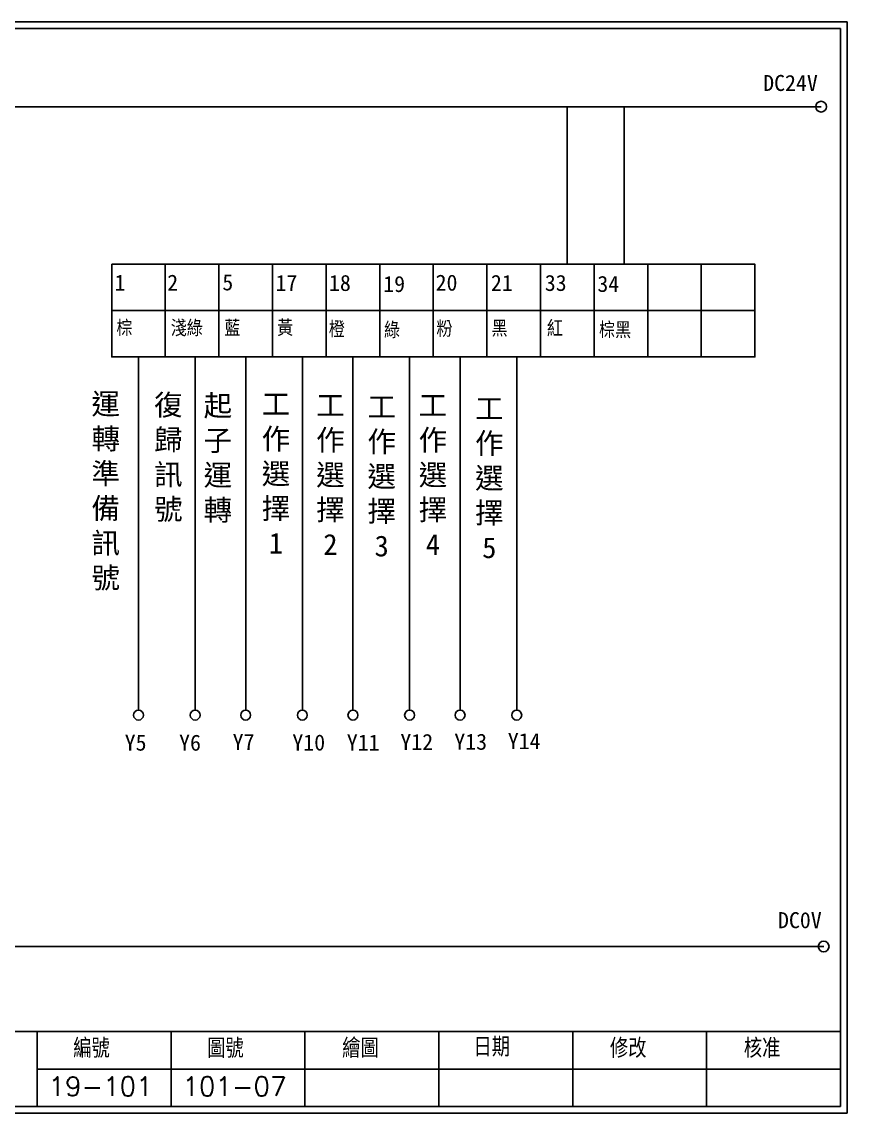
# Model space of a CAD drawing. Extents: x -3 to 1548, y -2 to 205.
# Drawn here: x 1394.1 to 1548.2, y -1.7 to 202.2 of the extents above; entities that cross this region are included whole.
import ezdxf

# ---------------------------------------------------------------- set-up
doc = ezdxf.new("R2010")
doc.units = 0
doc.header["$MEASUREMENT"] = 0
doc.layers.get('0').update_dxf_attribs({"color": 2, "linetype": 'CONTINUOUS'})
for name, color, linetype in [('DIM', 6, 'CONTINUOUS'), ('圖框層', 7, 'CONTINUOUS'), ('標尺寸層', 3, 'CONTINUOUS')]:
    doc.layers.add(name, color=color, linetype=linetype)
doc.styles.add('CNS', font='romanc.shx', dxfattribs={"bigfont": 'chineset.shx'})
doc.styles.add('STSL', font='simplex', dxfattribs={"bigfont": 'stsl'})
doc.styles.add('STYLE1', font='kaiu.ttf')

msp = doc.modelspace()

# ---------------------------------------------------------------- linework, layer by layer
at = {"color": 6}
for p, q in [((1415.88, 110.76), (1415.88, 73.57)), ((1426.46, 110.76), (1426.46, 73.57)), ((1435.9, 110.76), (1435.9, 73.57)), ((1446.48, 110.76), (1446.48, 73.57)), ((1455.92, 110.76), (1455.92, 73.57)), ((1466.5, 110.76), (1466.5, 73.57)), ((1475.94, 110.76), (1475.94, 73.57)), ((1486.52, 110.76), (1486.52, 73.57))]:
    msp.add_line(p, q, dxfattribs=at)
for points in [[(1410.87, 156.92), (1420.88, 156.92), (1420.88, 148.26), (1410.87, 148.26)], [(1420.88, 156.92), (1430.89, 156.92), (1430.89, 148.26), (1420.88, 148.26)], [(1430.89, 156.92), (1440.9, 156.92), (1440.9, 148.26), (1430.89, 148.26)], [(1440.9, 156.92), (1450.91, 156.92), (1450.91, 148.26), (1440.9, 148.26)], [(1450.91, 156.92), (1460.92, 156.92), (1460.92, 148.26), (1450.91, 148.26)], [(1460.92, 156.92), (1470.93, 156.92), (1470.93, 148.26), (1460.92, 148.26)], [(1470.93, 156.92), (1480.94, 156.92), (1480.94, 148.26), (1470.93, 148.26)], [(1480.94, 156.92), (1490.95, 156.92), (1490.95, 148.26), (1480.94, 148.26)], [(1490.95, 156.92), (1500.96, 156.92), (1500.96, 148.26), (1490.95, 148.26)], [(1500.96, 156.92), (1510.97, 156.92), (1510.97, 148.26), (1500.96, 148.26)], [(1510.97, 156.92), (1520.98, 156.92), (1520.98, 148.26), (1510.97, 148.26)], [(1520.98, 156.92), (1530.99, 156.92), (1530.99, 148.26), (1520.98, 148.26)], [(1410.87, 148.26), (1420.88, 148.26), (1420.88, 139.59), (1410.87, 139.59)], [(1420.88, 148.26), (1430.89, 148.26), (1430.89, 139.59), (1420.88, 139.59)], [(1430.89, 148.26), (1440.9, 148.26), (1440.9, 139.59), (1430.89, 139.59)], [(1440.9, 148.26), (1450.91, 148.26), (1450.91, 139.59), (1440.9, 139.59)], [(1450.91, 148.26), (1460.92, 148.26), (1460.92, 139.59), (1450.91, 139.59)], [(1460.92, 148.26), (1470.93, 148.26), (1470.93, 139.59), (1460.92, 139.59)], [(1470.93, 148.26), (1480.94, 148.26), (1480.94, 139.59), (1470.93, 139.59)], [(1480.94, 148.26), (1490.95, 148.26), (1490.95, 139.59), (1480.94, 139.59)], [(1490.95, 148.26), (1500.96, 148.26), (1500.96, 139.59), (1490.95, 139.59)], [(1500.96, 148.26), (1510.97, 148.26), (1510.97, 139.59), (1500.96, 139.59)], [(1510.97, 148.26), (1520.98, 148.26), (1520.98, 139.59), (1510.97, 139.59)], [(1520.98, 148.26), (1530.99, 148.26), (1530.99, 139.59), (1520.98, 139.59)]]:
    msp.add_lwpolyline(points, close=True, dxfattribs=at)
for centre in [(1543.35, 186.37), (1543.83, 29.4)]:
    msp.add_circle(centre, 1, dxfattribs=at)
at = {"layer": 'DIM', "color": 6, "linetype": 'Continuous'}
for p, q in [((1415.88, 139.59), (1415.88, 110.76)), ((1426.46, 139.59), (1426.46, 110.76)), ((1435.9, 139.59), (1435.9, 110.76)), ((1446.48, 139.59), (1446.48, 110.76)), ((1455.92, 139.59), (1455.92, 110.76)), ((1466.5, 139.59), (1466.5, 110.76)), ((1475.94, 139.59), (1475.94, 110.76)), ((1486.52, 139.59), (1486.52, 110.76))]:
    msp.add_line(p, q, dxfattribs=at)
at = {"layer": '圖框層', "color": 7}
for p, q in [((1548.21, 202.23), (1261.21, 202.23)), ((1548.21, -1.74), (1548.21, 202.23)), ((1546.96, 200.98), (1262.46, 200.98)), ((1546.96, -0.49), (1546.96, 200.98)), ((1262.46, 13.51), (1546.96, 13.51)), ((1396.96, -0.49), (1396.96, 13.51)), ((1421.96, -0.49), (1421.96, 13.51)), ((1446.96, -0.49), (1446.96, 13.51)), ((1471.96, -0.49), (1471.96, 13.51)), ((1496.96, -0.49), (1496.96, 13.51)), ((1521.96, -0.49), (1521.96, 13.51)), ((1396.96, 6.51), (1546.96, 6.51)), ((1261.21, -1.74), (1548.21, -1.74)), ((1262.46, -0.49), (1546.96, -0.49))]:
    msp.add_line(p, q, dxfattribs=at)
at = {"layer": '標尺寸層', "color": 6}
for p, q in [((1265.76, 186.37), (1543.35, 186.37)), ((1495.96, 186.37), (1495.96, 156.92)), ((1506.55, 186.37), (1506.55, 156.92)), ((1265.96, 29.4), (1543.83, 29.4))]:
    msp.add_line(p, q, dxfattribs=at)
for centre in [(1415.88, 72.65), (1426.46, 72.65), (1435.9, 72.65), (1446.48, 72.65), (1455.92, 72.65), (1466.5, 72.65), (1475.94, 72.65), (1486.52, 72.65)]:
    msp.add_circle(centre, 0.92, dxfattribs=at)

# ---------------------------------------------------------------- texts
at = {"color": 6, "char_height": 3, "width": 10.01, "attachment_point": 1}
for s, insert in [('1', (1411.41, 154.98)), ('2', (1421.24, 154.98)), ('5', (1431.53, 155.04)), ('17', (1441.46, 154.93)), ('18', (1451.45, 154.93)), ('19', (1461.58, 154.73)), ('20', (1471.36, 154.98)), ('21', (1481.69, 154.93)), ('33', (1491.75, 154.93)), ('34', (1501.57, 154.75)), ('{\\Fromanc,chineset|c136;棕 }', (1411.74, 146.46)), ('{\\Fromanc,chineset|c136;淺綠}', (1421.9, 146.46)), ('{\\Fromanc,chineset|c136;藍}', (1431.91, 146.46)), ('{\\Fromanc,chineset|c136;黃}', (1441.77, 146.51)), ('{\\Fromanc,chineset|c136;橙}', (1451.42, 146.24)), ('{\\Fromanc,chineset|c136;綠}', (1461.74, 146.1)), ('{\\Fromanc,chineset|c136;粉}', (1471.51, 146.32)), ('{\\Fromanc,chineset|c136;黑}', (1481.81, 146.39)), ('{\\Fromanc,chineset|c136;紅}', (1492.13, 146.39)), ('{\\Fromanc,chineset|c136;棕黑}', (1501.86, 146.1)), ('Y5', (1413.3, 69.01)), ('Y6', (1423.46, 69.01)), ('Y7', (1433.46, 69.12)), ('Y10', (1444.61, 69.04)), ('Y11', (1454.78, 69.04)), ('Y12', (1464.78, 69.14)), ('Y13', (1474.85, 69.18)), ('Y14', (1484.84, 69.29))]:
    msp.add_mtext(s, dxfattribs=dict(at, insert=insert))
at = {"layer": 'DIM', "color": 6, "linetype": 'Continuous', "style": 'STYLE1'}
for s, p in [('DC24V', (1532.53, 189.3)), ('DC0V', (1535.3, 32.83))]:
    msp.add_text(s, height=3, dxfattribs=at).set_placement(p)
at = {"layer": '圖框層', "color": 4, "style": 'STSL'}
for s, p in [('編號', (1403.68, 8.59)), ('圖號', (1428.68, 8.59)), ('繪圖', (1453.91, 8.6)), ('日期', (1478.43, 8.84)), ('修改', (1503.91, 8.6)), ('核准', (1528.91, 8.6)), ('19-101', (1399.08, 1.48)), ('101-07', (1424.08, 1.48))]:
    msp.add_text(s, height=3.6, dxfattribs=at).set_placement(p)
at = {"layer": '標尺寸層', "color": 7, "char_height": 3.9, "width": 8.6627, "attachment_point": 5, "style": 'CNS'}
for s, insert in [('{\\fDFKai-SB|b0|i0|c136|p65;\\H0.51282x;\\P\\H1.25x;\\P\\H1.56x;運轉準備訊號}', (1409.76, 118.09)), ('{\\fDFKai-SB|b0|i0|c136|p65;\\H0.51282x;\\P\\H1.25x;\\P\\H1.56x;復歸訊號}', (1421.45, 124.41)), ('{\\fDFKai-SB|b0|i0|c136|p65;\\H0.51282x;\\P\\H1.25x;\\P\\H1.56x;起子運轉}', (1430.7, 124.28)), ('{\\fDFKai-SB|b0|i0|c136|p65;\\H0.51282x;\\P\\H1.25x;\\P\\H1.56x;工作選擇\\P1}', (1441.55, 121.54)), ('{\\fDFKai-SB|b0|i0|c136|p65;\\H0.51282x;\\P\\H1.25x;\\P\\H1.56x;工作選擇\\P2}', (1451.72, 121.31)), ('{\\fDFKai-SB|b0|i0|c136|p65;\\H0.51282x;\\P\\H1.25x;\\P\\H1.56x;工作選擇\\P3}', (1461.29, 120.99)), ('{\\fDFKai-SB|b0|i0|c136|p65;\\H0.51282x;\\P\\H1.25x;\\P\\H1.56x;工作選擇\\P4}', (1470.86, 121.31)), ('{\\fDFKai-SB|b0|i0|c136|p65;\\H0.51282x;\\P\\H1.25x;\\P\\H1.56x;工作選擇\\P5}', (1481.39, 120.67))]:
    msp.add_mtext(s, dxfattribs=dict(at, insert=insert))

doc.saveas('drawing.dxf')
